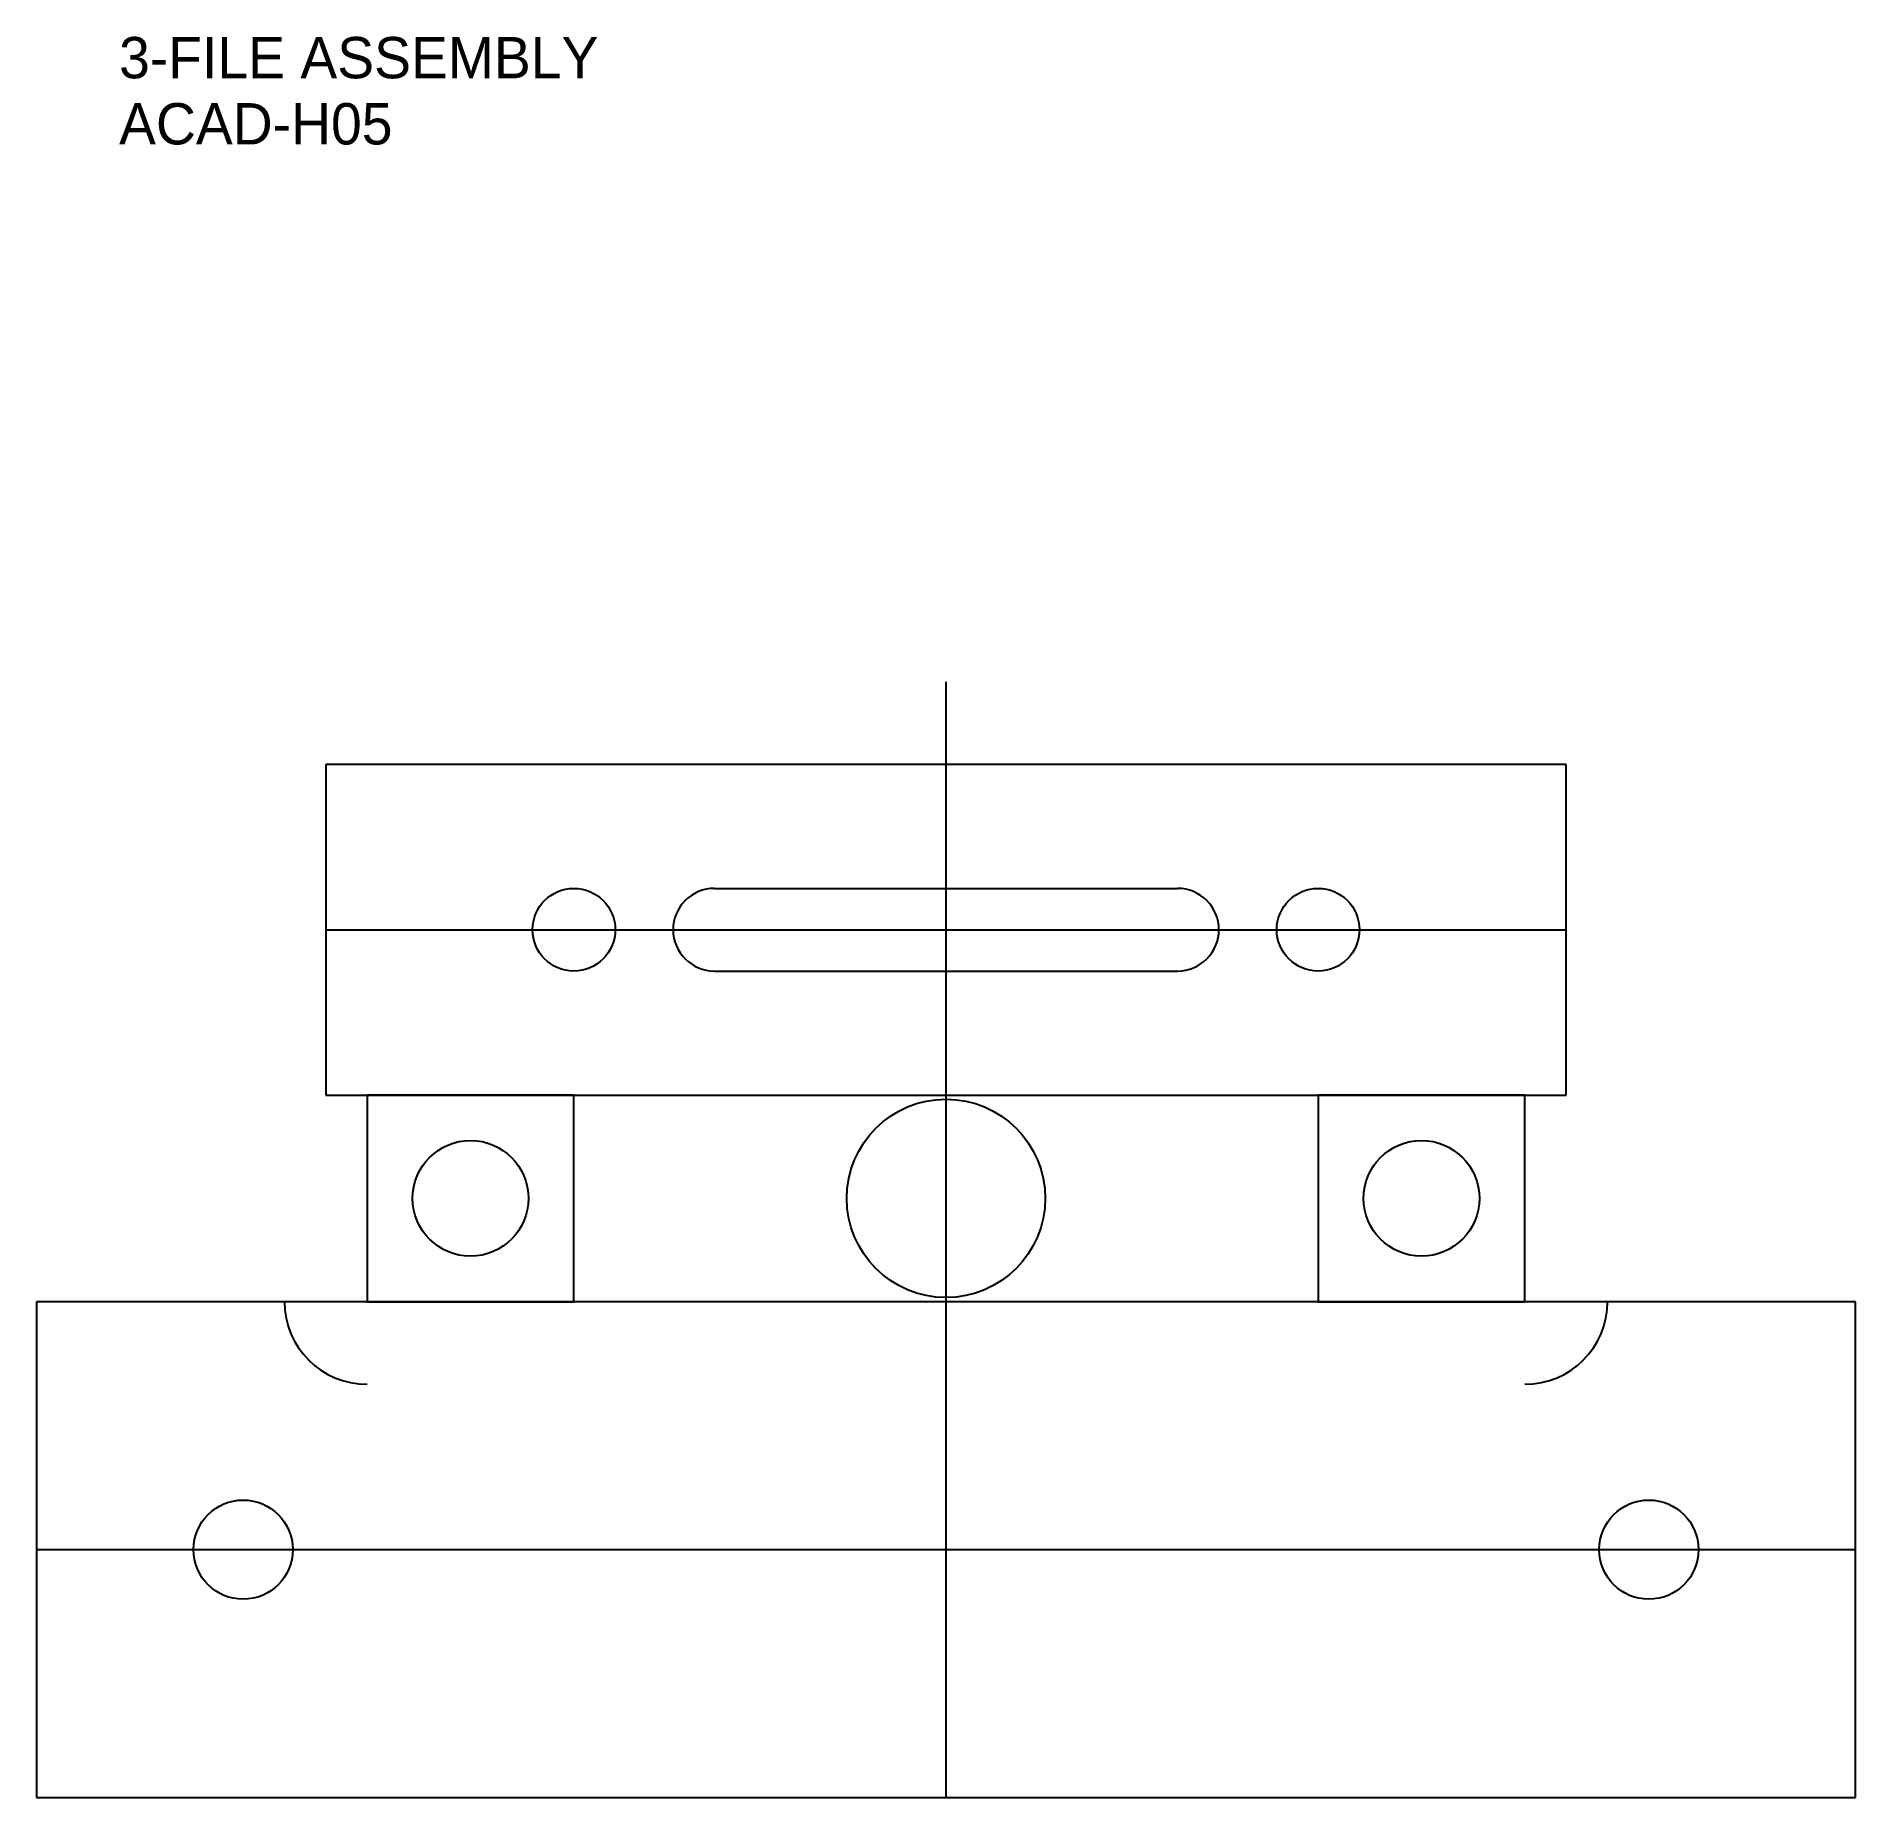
# Model space of a CAD drawing. Header units: millimetres. Extents: x 0 to 220, y 0 to 213.
import ezdxf

# ---------------------------------------------------------------- set-up
doc = ezdxf.new("R2010")
doc.units = ezdxf.units.MM
for name, color, linetype in [('ANNOTATION', 3, 'Continuous'), ('CENTER', 4, 'Continuous'), ('CUTOUT', 1, 'Continuous'), ('HOLE', 2, 'Continuous'), ('OUTLINE', 7, 'Continuous'), ('RIB', 6, 'Continuous')]:
    doc.layers.add(name, color=color, linetype=linetype)

msp = doc.modelspace()

# ---------------------------------------------------------------- linework, layer by layer
at = {"layer": 'CENTER'}
for p, q in [((110, 0), (110, 135)), ((35, 105), (185, 105)), ((0, 30), (220, 30))]:
    msp.add_line(p, q, dxfattribs=at)
at = {"layer": 'CUTOUT'}
for p, q in [((82, 110), (138, 110)), ((82, 100), (138, 100))]:
    msp.add_line(p, q, dxfattribs=at)
for centre, start, end in [((82, 105), 90, 270), ((138, 105), 270, 90)]:
    msp.add_arc(centre, 5, start, end, dxfattribs=at)
at = {"layer": 'HOLE'}
for centre, radius in [((65, 105), 5), ((155, 105), 5), ((110, 72.5), 12), ((52.5, 72.5), 7), ((167.5, 72.5), 7), ((25, 30), 6), ((195, 30), 6)]:
    msp.add_circle(centre, radius, dxfattribs=at)
at = {"layer": 'OUTLINE'}
for p, q in [((185, 125), (35, 125)), ((35, 125), (35, 85)), ((185, 85), (185, 125)), ((35, 85), (185, 85)), ((65, 85), (40, 85)), ((40, 85), (40, 60)), ((65, 60), (65, 85)), ((180, 85), (155, 85)), ((155, 85), (155, 60)), ((180, 60), (180, 85)), ((220, 60), (0, 60)), ((0, 60), (0, 0)), ((40, 60), (65, 60)), ((155, 60), (180, 60)), ((220, 0), (220, 60)), ((0, 0), (220, 0))]:
    msp.add_line(p, q, dxfattribs=at)
at = {"layer": 'RIB'}
for centre, start, end in [((40, 60), 180, 270), ((180, 60), 270, 0)]:
    msp.add_arc(centre, 10, start, end, dxfattribs=at)

# ---------------------------------------------------------------- texts
at = {"layer": 'ANNOTATION'}
for s, p in [('3-FILE ASSEMBLY', (10, 208)), ('ACAD-H05', (10, 200))]:
    msp.add_text(s, height=5, dxfattribs=at).set_placement(p)

doc.saveas('drawing.dxf')
